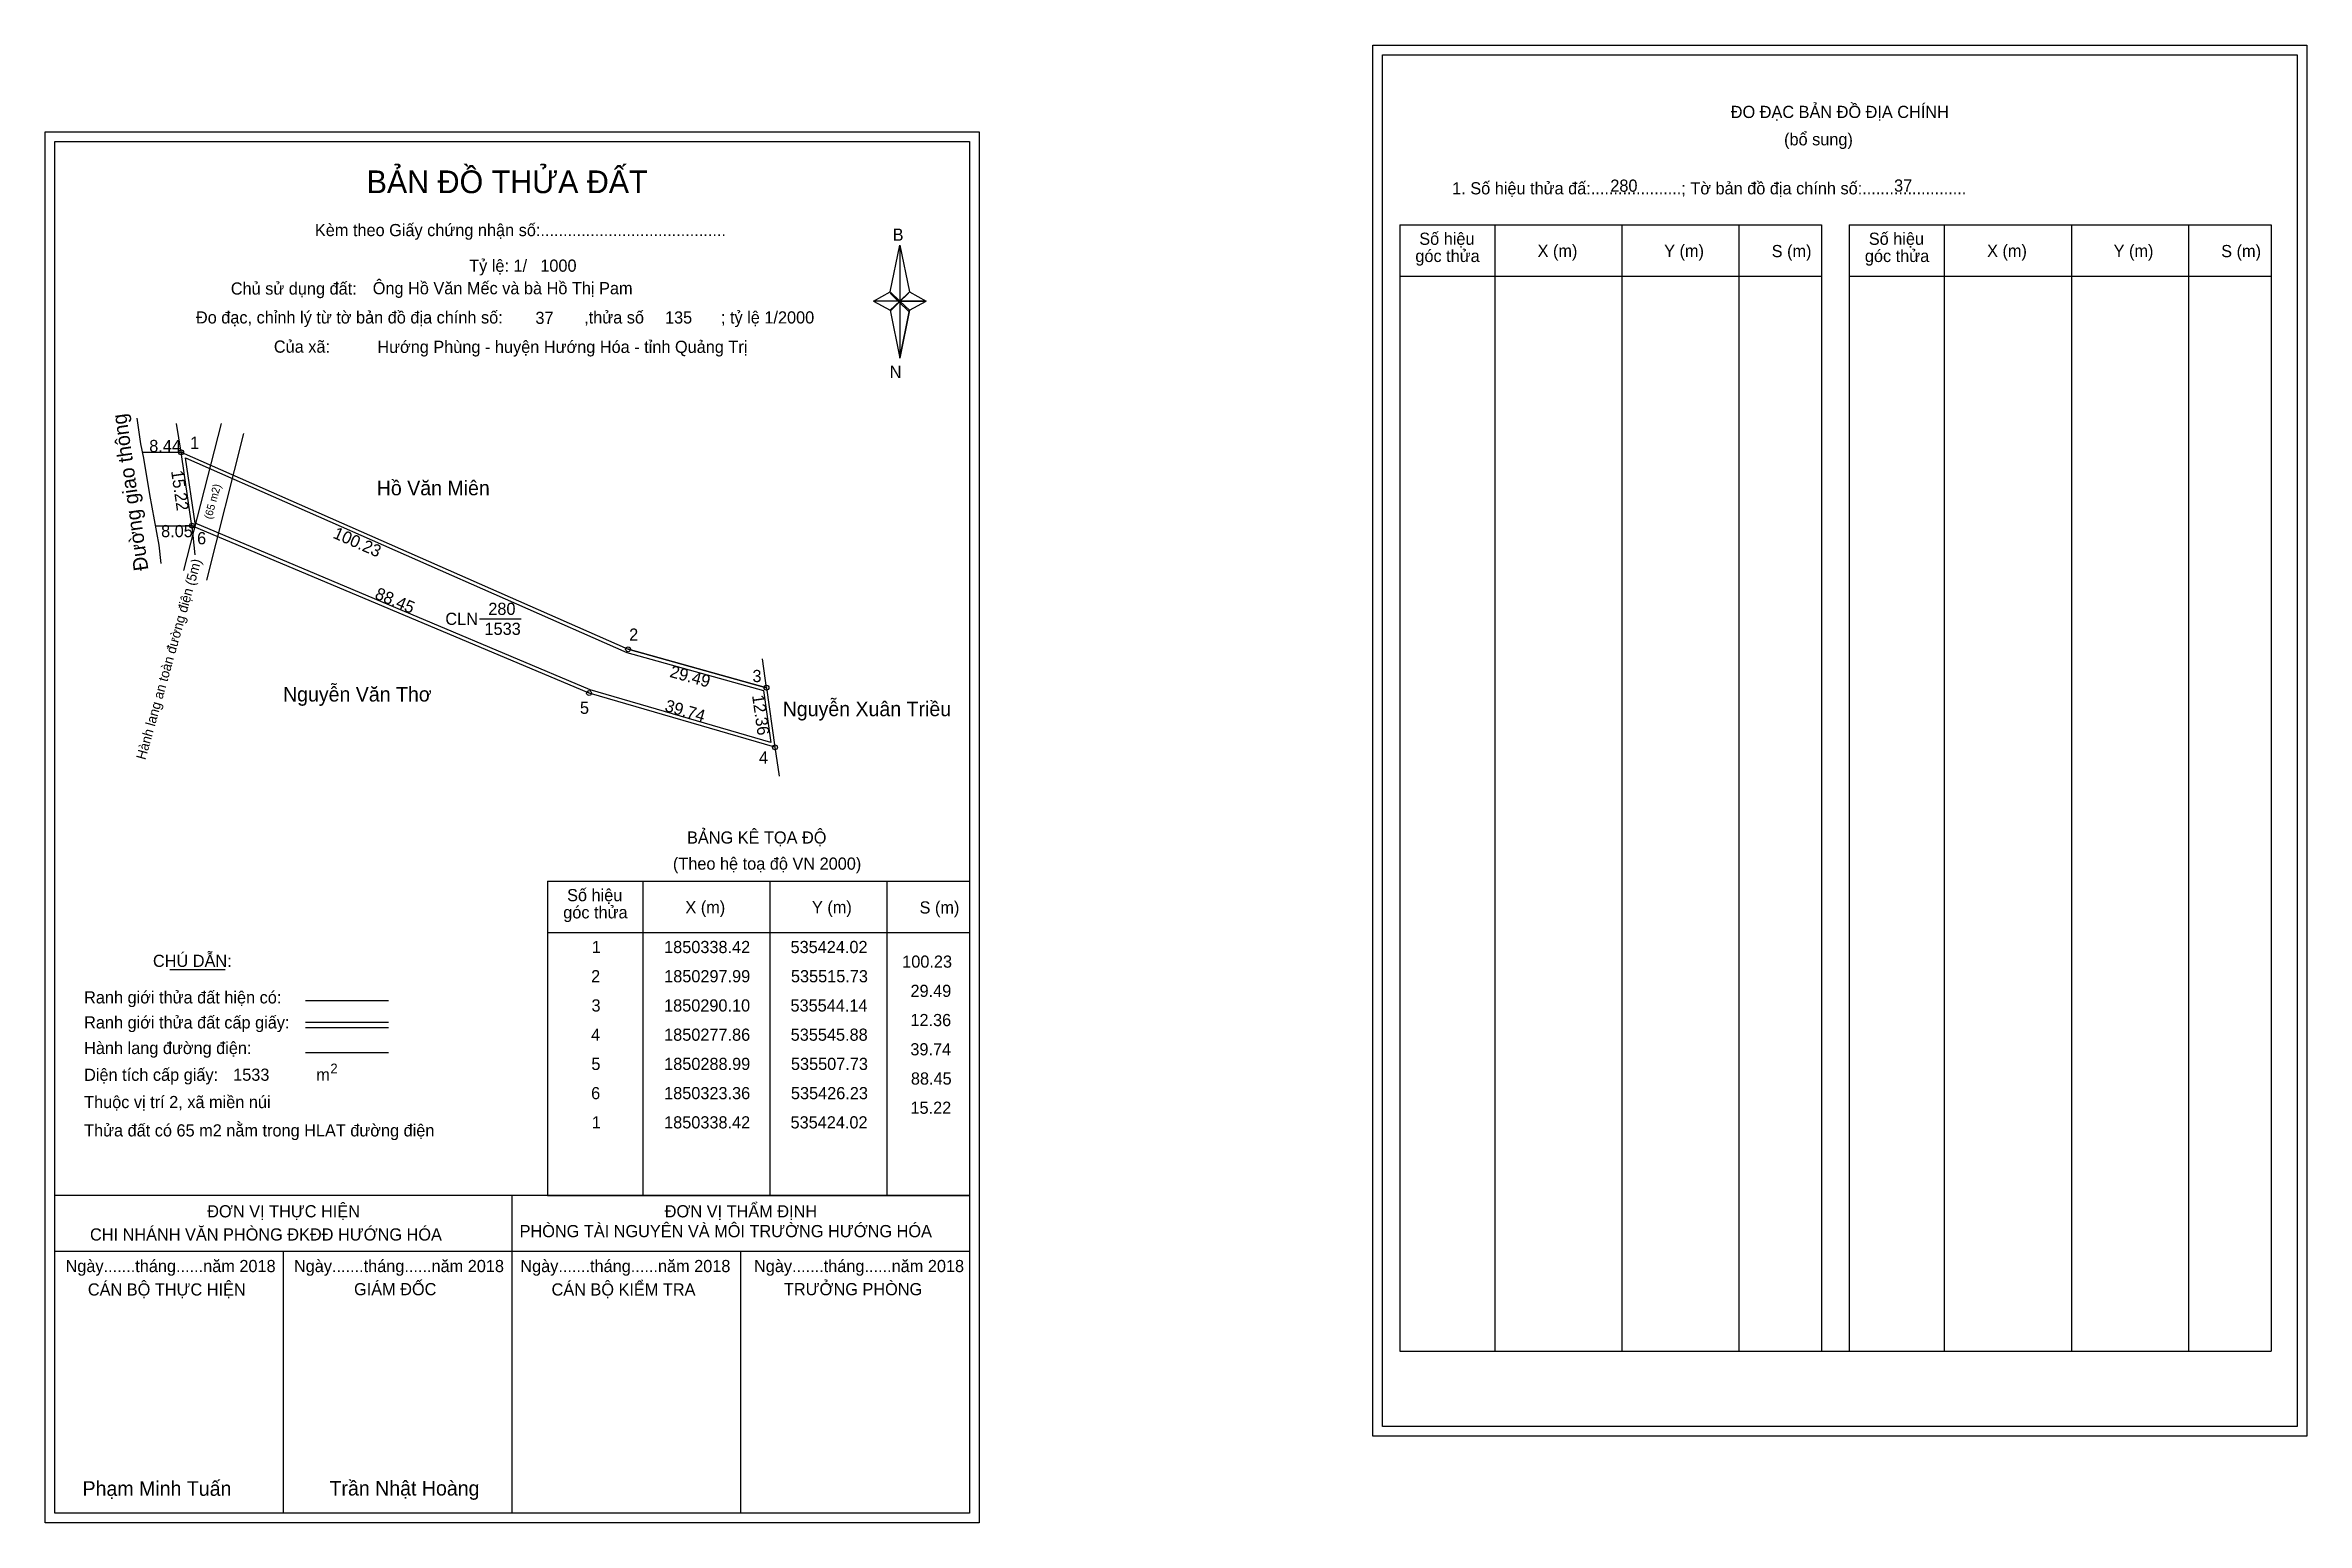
# Model space of a CAD drawing. Extents: x 535396 to 535860, y 1850119 to 1850422.
import ezdxf

# ---------------------------------------------------------------- set-up
doc = ezdxf.new("R2010")
doc.units = 0
for name, color, linetype in [('Level 1', 7, 'Continuous'), ('Level 10', 7, 'Continuous'), ('Level 11', 7, 'Continuous'), ('Level 13', 7, 'Continuous'), ('Level 23', 7, 'Continuous'), ('Level 27', 7, 'Continuous'), ('Level 3', 7, 'Continuous'), ('Level 36', 7, 'Continuous'), ('Level 49', 7, 'Continuous'), ('Level 5', 7, 'Continuous'), ('Level 53', 7, 'Continuous'), ('Level 55', 7, 'Continuous'), ('Level 59', 7, 'Continuous'), ('Level 6', 7, 'Continuous'), ('Level 63', 7, 'Continuous'), ('Level 9', 7, 'Continuous')]:
    doc.layers.add(name, color=color, linetype=linetype)

msp = doc.modelspace()

# ---------------------------------------------------------------- linework, layer by layer
at = {"layer": 'Level 1'}
for p, q in [((535670.57, 1850420), (535670.57, 1850420)), ((535398.11, 1850402.22), (535398.11, 1850402.22)), ((535569.53, 1850371.34), (535571.5, 1850380.98)), ((535571.5, 1850380.98), (535571.5, 1850369.45)), ((535571.5, 1850380.98), (535573.47, 1850371.34)), ((535674.1, 1850385.15), (535760.7, 1850385.15)), ((535693.69, 1850153.88), (535693.69, 1850385.15)), ((535719.76, 1850153.88), (535719.76, 1850385.15)), ((535743.74, 1850385.15), (535743.74, 1850153.88)), ((535760.7, 1850385.15), (535760.7, 1850153.88)), ((535766.36, 1850385.15), (535852.96, 1850385.15)), ((535785.95, 1850153.88), (535785.95, 1850385.15)), ((535812.02, 1850153.88), (535812.02, 1850385.15)), ((535835.99, 1850385.15), (535835.99, 1850153.88)), ((535852.96, 1850385.15), (535852.96, 1850153.88)), ((535674.1, 1850374.62), (535760.7, 1850374.62)), ((535766.36, 1850374.62), (535852.96, 1850374.62)), ((535566.09, 1850369.45), (535569.53, 1850371.34)), ((535569.53, 1850371.34), (535571.5, 1850369.45)), ((535571.35, 1850369.23), (535569.53, 1850371.12)), ((535571.5, 1850369.45), (535569.53, 1850367.61)), ((535571.35, 1850369.23), (535569.53, 1850367.39)), ((535569.53, 1850367.39), (535571.35, 1850369.23)), ((535569.53, 1850367.61), (535571.5, 1850357.75)), ((535573.32, 1850371.12), (535571.35, 1850369.23)), ((535571.35, 1850369.23), (535573.32, 1850371.12)), ((535573.32, 1850367.39), (535571.35, 1850369.23)), ((535573.47, 1850371.34), (535571.5, 1850369.45)), ((535571.5, 1850369.45), (535571.5, 1850357.75)), ((535571.5, 1850369.45), (535576.91, 1850369.45)), ((535571.5, 1850369.45), (535573.47, 1850367.61)), ((535573.47, 1850367.61), (535571.5, 1850357.75)), ((535573.47, 1850367.61), (535576.91, 1850369.45)), ((535499.21, 1850250.39), (535585.81, 1850250.39)), ((535518.8, 1850185.87), (535518.8, 1850250.39)), ((535544.87, 1850185.87), (535544.87, 1850250.39)), ((535568.84, 1850250.39), (535568.84, 1850185.87)), ((535499.21, 1850239.86), (535585.81, 1850239.86)), ((535421.66, 1850232.26), (535433.06, 1850232.26)), ((535449.52, 1850225.86), (535466.53, 1850225.86)), ((535449.52, 1850221.41), (535466.53, 1850221.41)), ((535449.52, 1850220.32), (535466.53, 1850220.32)), ((535449.52, 1850215.17), (535466.53, 1850215.17)), ((535504.94, 1850185.87), (535398.11, 1850185.87)), ((535585.81, 1850185.87), (535480.97, 1850185.87)), ((535491.96, 1850120.64), (535491.96, 1850185.87)), ((535499.21, 1850185.86), (535585.81, 1850185.86)), ((535585.81, 1850174.32), (535398.11, 1850174.32)), ((535445.04, 1850120.64), (535445.04, 1850174.32)), ((535538.89, 1850120.64), (535538.89, 1850174.32)), ((535674.1, 1850153.88), (535852.96, 1850153.88)), ((535858.27, 1850138.43), (535858.27, 1850138.43)), ((535585.81, 1850120.64), (535585.81, 1850120.64))]:
    msp.add_line(p, q, dxfattribs=at)
for points in [[(535569.53, 1850371.34), (535571.5, 1850380.98), (535571.5, 1850369.45)], [(535566.09, 1850369.45), (535569.53, 1850367.61), (535571.5, 1850369.45)], [(535571.5, 1850369.45), (535573.47, 1850371.34), (535576.91, 1850369.45)], [(535571.5, 1850369.45), (535571.5, 1850357.75), (535573.47, 1850367.61)]]:
    msp.add_lwpolyline(points, close=True, dxfattribs=at)
at = {"layer": 'Level 10'}
msp.add_line((535544.14, 1850290.1), (535515.73, 1850297.99), dxfattribs=at)
for points in [[(535426.23, 1850323.36), (535424.02, 1850338.42), (535515.73, 1850297.99), (535544.14, 1850290.1), (535545.88, 1850277.86), (535507.73, 1850288.99)], [(535426.87, 1850323.85), (535424.9, 1850337.27), (535515.49, 1850297.33), (535543.51, 1850289.55), (535545.03, 1850278.84), (535507.96, 1850289.65)]]:
    msp.add_lwpolyline(points, close=True, dxfattribs=at)
at = {"layer": 'Level 11'}
for centre in [(535424.02, 1850338.42), (535426.23, 1850323.36), (535426.23, 1850323.36), (535515.73, 1850297.99), (535507.73, 1850288.99), (535544.14, 1850290.1), (535545.88, 1850277.86)]:
    msp.add_circle(centre, 0.5, dxfattribs=at)
at = {"layer": 'Level 23'}
msp.add_lwpolyline([(535414.88, 1850345.41), (535415.67, 1850340.15), (535416.28, 1850337.23), (535417.52, 1850329.78), (535419.41, 1850319.35), (535419.85, 1850315.61)], dxfattribs=at)
at = {"layer": 'Level 27'}
for p, q in [((535424.02, 1850338.42), (535423.05, 1850344.34)), ((535426.23, 1850323.36), (535426.84, 1850317.39)), ((535544.14, 1850290.1), (535543.3, 1850296.04)), ((535545.88, 1850277.86), (535546.73, 1850271.92))]:
    msp.add_line(p, q, dxfattribs=at)
at = {"layer": 'Level 3'}
for p, q in [((535674.1, 1850385.15), (535674.1, 1850153.88)), ((535766.36, 1850385.15), (535766.36, 1850153.88)), ((535499.21, 1850250.39), (535499.21, 1850185.87))]:
    msp.add_line(p, q, dxfattribs=at)
at = {"layer": 'Level 5'}
for p, q in [((535416.08, 1850338.42), (535424.52, 1850338.42)), ((535418.68, 1850323.36), (535426.73, 1850323.36))]:
    msp.add_line(p, q, dxfattribs=at)
at = {"layer": 'Level 59'}
for points in [[(535424.59, 1850314.14), (535432.26, 1850344.37)], [(535429.25, 1850312.16), (535436.89, 1850342.27)]]:
    msp.add_lwpolyline(points, dxfattribs=at)
at = {"layer": 'Level 63'}
for points in [[(535668.57, 1850422), (535860.27, 1850422), (535860.27, 1850136.43), (535668.57, 1850136.43)], [(535670.57, 1850420), (535858.27, 1850420), (535858.27, 1850138.43), (535670.57, 1850138.43)], [(535396.11, 1850404.22), (535587.81, 1850404.22), (535587.81, 1850118.64), (535396.11, 1850118.64)], [(535398.11, 1850402.22), (535585.81, 1850402.22), (535585.81, 1850120.64), (535398.11, 1850120.64)]]:
    msp.add_lwpolyline(points, close=True, dxfattribs=at)
at = {"layer": 'Level 9'}
msp.add_line((535485.25, 1850304.24), (535493.76, 1850304.24), dxfattribs=at)

# ---------------------------------------------------------------- texts
at = {"layer": 'Level 1'}
for s, height, p in [('ĐO ĐẠC BẢN ĐỒ ĐỊA CHÍNH', 2.5, (535742.05, 1850407.06)), ('(bổ sung)', 2.5, (535752.99, 1850401.44)), ('BẢN ĐỒ THỬA ĐẤT', 4.6657, (535462.08, 1850391.63)), ('1. Số hiệu thửa đấ:....................; Tờ bản đồ địa chính số:.......................', 2.5, (535684.88, 1850391.38)), ('Kèm theo Giấy chứng nhận số:.........................................', 2.5, (535451.46, 1850382.8)), ('B', 2.5, (535570.04, 1850381.86)), ('Số hiệu', 2.5, (535678.12, 1850381.02)), ('X (m)', 2.5, (535702.4, 1850378.54)), ('Y (m)', 2.5, (535728.38, 1850378.54)), ('S (m)', 2.5, (535750.45, 1850378.49)), ('Số hiệu', 2.5, (535770.38, 1850381.02)), ('X (m)', 2.5, (535794.66, 1850378.54)), ('Y (m)', 2.5, (535820.63, 1850378.54)), ('S (m)', 2.5, (535842.71, 1850378.49)), ('góc thửa', 2.5, (535677.32, 1850377.49)), ('góc thửa', 2.5, (535769.58, 1850377.49)), ('Chủ sử dụng đất:', 2.5, (535434.2, 1850370.8)), ('Đo đạc, chỉnh lý từ tờ bản đồ địa chính số:                  ,thửa số                 ; tỷ lệ 1/2000', 2.5, (535427.04, 1850364.87)), ('Của xã:', 2.5, (535443.04, 1850358.87)), ('N', 2.5, (535569.44, 1850353.69)), ('BẢNG KÊ TỌA ĐỘ', 2.5, (535527.84, 1850258.09)), ('(Theo hệ toạ độ VN 2000)', 2.5, (535524.94, 1850252.73)), ('Số hiệu', 2.5, (535503.22, 1850246.26)), ('X (m)', 2.5, (535527.5, 1850243.78)), ('Y (m)', 2.5, (535553.48, 1850243.78)), ('S (m)', 2.5, (535575.56, 1850243.73)), ('góc thửa', 2.5, (535502.43, 1850242.73)), ('CHÚ DẪN:', 2.5, (535418.22, 1850232.77)), ('Ranh giới thửa đất hiện có:', 2.5, (535404.09, 1850225.27)), ('Ranh giới thửa đất cấp giấy:', 2.5, (535404.09, 1850220.13)), ('Hành lang đường điện:', 2.5, (535404.09, 1850214.88)), ('Diện tích cấp giấy:', 2.5, (535404.09, 1850209.38)), ('m', 2.5, (535451.74, 1850209.41)), ('2', 2, (535454.64, 1850210.92)), ('Thuộc vị trí 2, xã miền núi', 2.5, (535404.09, 1850203.78)), ('Thửa đất có 65 m2 nằm trong HLAT đường điện', 2.5, (535404.09, 1850197.96)), ('ĐƠN VỊ THỰC HIỆN', 2.5, (535429.35, 1850181.35)), ('ĐƠN VỊ THẨM ĐỊNH', 2.5, (535523.25, 1850181.35)), ('CHI NHÁNH VĂN PHÒNG ĐKĐĐ HƯỚNG HÓA', 2.5, (535405.3, 1850176.59)), ('PHÒNG TÀI NGUYÊN VÀ MÔI TRƯỜNG HƯỚNG HÓA', 2.5, (535493.47, 1850177.28)), ('Ngày.......tháng......năm 2018', 2.5, (535400.28, 1850170.11)), ('Ngày.......tháng......năm 2018', 2.5, (535447.15, 1850170.11)), ('Ngày.......tháng......năm 2018', 2.5, (535493.62, 1850170.11)), ('Ngày.......tháng......năm 2018', 2.5, (535541.58, 1850170.11)), ('CÁN BỘ THỰC HIỆN', 2.5, (535404.86, 1850165.3)), ('GIÁM ĐỐC', 2.5, (535459.49, 1850165.36)), ('CÁN BỘ KIỂM TRA', 2.5, (535500.03, 1850165.3)), ('TRƯỞNG PHÒNG', 2.5, (535547.72, 1850165.36)), ('Phạm Minh Tuấn', 3, (535403.77, 1850124.18)), ('Trần Nhật Hoàng', 3, (535454.46, 1850124.24))]:
    msp.add_text(s, height=height, dxfattribs=at).set_placement(p)
at = {"layer": 'Level 11'}
msp.add_text('Tỷ lệ: 1/', height=2.5, dxfattribs=at).set_placement((535483.12, 1850375.48))
at = {"layer": 'Level 13'}
for s, p in [('280', (535487.05, 1850305.04)), ('CLN', (535478.23, 1850302.99)), ('1533', (535486.27, 1850300.94))]:
    msp.add_text(s, height=2.5, dxfattribs=at).set_placement(p)
at = {"layer": 'Level 36'}
msp.add_text('Đường giao thông', height=3, rotation=98.1181, dxfattribs=at).set_placement((535417.3, 1850314.31))
for s, p in [('Hồ Văn Miên', (535464.16, 1850329.6)), ('Nguyễn Văn Thơ', (535444.91, 1850287.26)), ('Nguyễn Xuân Triều', (535547.47, 1850284.25))]:
    msp.add_text(s, height=3, dxfattribs=at).set_placement(p)
at = {"layer": 'Level 49'}
for s, rotation, p in [('15.22', 278.3484, (535421.93, 1850334.57)), ('100.23', 336.2099, (535454.99, 1850320.92)), ('88.45', 337.134, (535463.57, 1850308.48)), ('29.49', 344.479, (535524.12, 1850292.34)), ('12.36', 278.0908, (535541.17, 1850288.47)), ('39.74', 343.7358, (535523.1, 1850285.34))]:
    msp.add_text(s, height=2.5, rotation=rotation, dxfattribs=at).set_placement(p)
at = {"layer": 'Level 5'}
for s, p in [('8.44', (535417.46, 1850338.47)), ('8.05', (535419.89, 1850321))]:
    msp.add_text(s, height=2.5, dxfattribs=at).set_placement(p)
at = {"layer": 'Level 53'}
for s, p in [('1', (535508.3, 1850235.61)), ('1850338.42', (535523.13, 1850235.61)), ('535424.02', (535549.08, 1850235.61)), ('100.23', (535572, 1850232.61)), ('2', (535508.15, 1850229.61)), ('1850297.99', (535523.14, 1850229.61)), ('535515.73', (535549.16, 1850229.61)), ('29.49', (535573.7, 1850226.61)), ('3', (535508.23, 1850223.61)), ('1850290.10', (535523.12, 1850223.61)), ('535544.14', (535549.07, 1850223.61)), ('12.36', (535573.68, 1850220.61)), ('4', (535508.14, 1850217.61)), ('1850277.86', (535523.13, 1850217.61)), ('535545.88', (535549.11, 1850217.61)), ('5', (535508.2, 1850211.61)), ('1850288.99', (535523.14, 1850211.61)), ('535507.73', (535549.16, 1850211.61)), ('39.74', (535573.67, 1850214.61)), ('88.45', (535573.78, 1850208.61)), ('6', (535508.15, 1850205.61)), ('1850323.36', (535523.13, 1850205.61)), ('535426.23', (535549.16, 1850205.61)), ('15.22', (535573.69, 1850202.61)), ('1', (535508.3, 1850199.61)), ('1850338.42', (535523.13, 1850199.61)), ('535424.02', (535549.08, 1850199.61))]:
    msp.add_text(s, height=2.5, dxfattribs=at).set_placement(p)
at = {"layer": 'Level 55'}
for s, height, p in [('281', 0.11, (535423.91, 1850338.31)), ('1', 0.4, (535423.91, 1850338.42)), ('6', 0.4, (535426.09, 1850323.36)), ('279', 0.11, (535426.11, 1850323.25)), ('279', 0.11, (535426.11, 1850323.25)), ('2', 0.4, (535515.59, 1850297.99)), ('281', 0.11, (535515.62, 1850297.88)), ('5', 0.4, (535507.6, 1850288.99)), ('279', 0.11, (535507.61, 1850288.88)), ('279', 0.11, (535507.61, 1850288.88)), ('3', 0.4, (535544.02, 1850290.1)), ('281', 0.11, (535544.03, 1850289.99)), ('0', 0.11, (535544.1, 1850289.99)), ('0', 0.11, (535544.1, 1850289.99)), ('4', 0.4, (535545.74, 1850277.86)), ('279', 0.11, (535545.76, 1850277.75)), ('279', 0.11, (535545.76, 1850277.75)), ('0', 0.11, (535545.84, 1850277.75)), ('0', 0.11, (535545.84, 1850277.75))]:
    msp.add_text(s, height=height, dxfattribs=at).set_placement(p)
at = {"layer": 'Level 6'}
for s, p in [('280', (535717.33, 1850391.92)), ('37', (535775.57, 1850391.94)), ('1000', (535497.72, 1850375.5)), ('Ông Hồ Văn Mếc và bà Hồ Thị Pam', (535463.33, 1850370.87)), ('37', (535496.72, 1850364.78)), ('135', (535523.31, 1850364.86)), (' Hướng Phùng - huyện Hướng Hóa - tỉnh Quảng Trị', (535463.35, 1850358.83)), ('1533', (535434.68, 1850209.39))]:
    msp.add_text(s, height=2.5, dxfattribs=at).set_placement(p)
at = {"layer": 'Level 9'}
for s, p in [('1', (535425.85, 1850339.13)), ('6', (535427.28, 1850319.54)), ('2', (535515.96, 1850299.75)), ('3', (535541.26, 1850291.25)), ('5', (535505.86, 1850284.72)), ('4', (535542.6, 1850274.51))]:
    msp.add_text(s, height=2.5, dxfattribs=at).set_placement(p)
for s, height, p in [('(65 m2)', 1.6, (535430.21, 1850324.57)), ('Hành lang an toàn đường điện (5m)', 2, (535416.66, 1850275.16))]:
    msp.add_text(s, height=height, rotation=74.3208, dxfattribs=at).set_placement(p)

doc.saveas('drawing.dxf')
